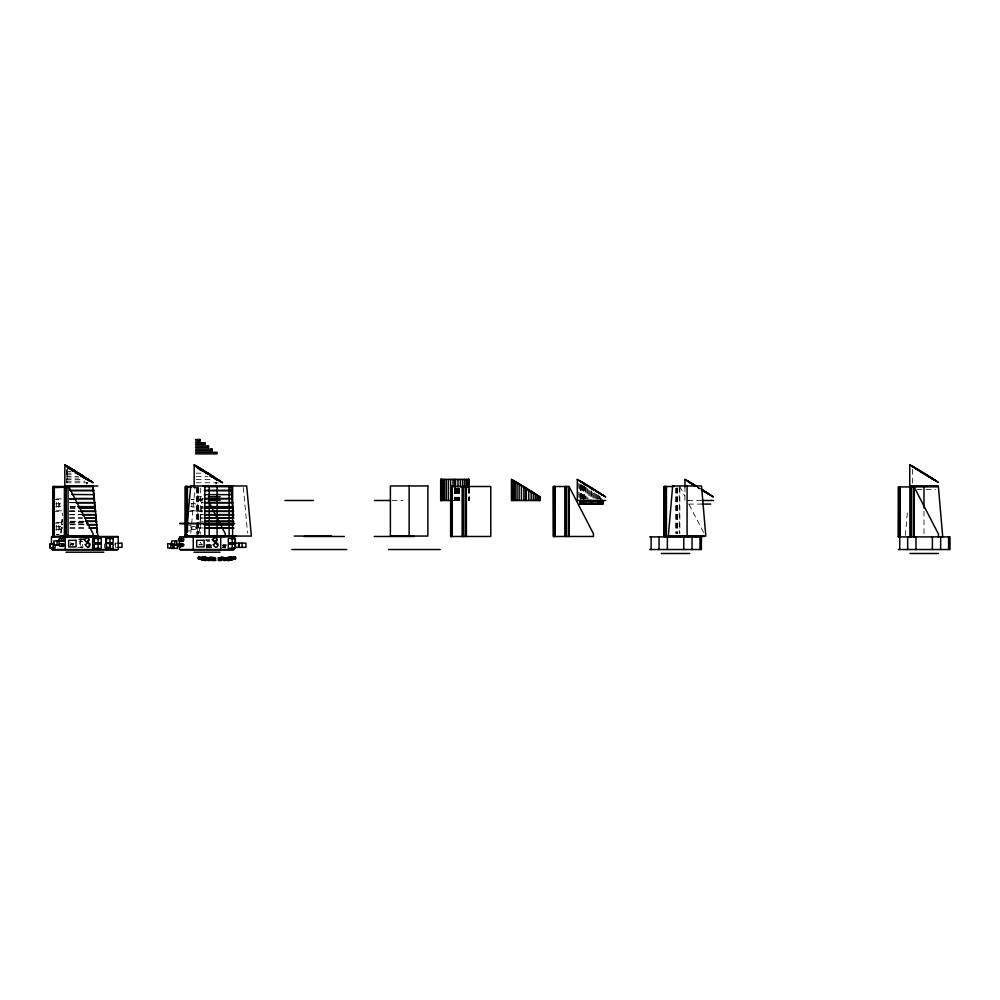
<?xml version="1.0" encoding="UTF-8"?>
<svg xmlns="http://www.w3.org/2000/svg" width="1000" height="1000" viewBox="0 0 1000 1000"><rect width="100%" height="100%" fill="white"/><g stroke="black" fill="none" stroke-linecap="round" stroke-linejoin="round"><path stroke-width="0.75" stroke-dasharray="5 3.75" d="M59.65 506.625L59.688 503.775M59.65 529.5L59.688 526.65M191.875 506.625L191.912 503.775M191.875 529.5L191.912 526.65M196.325 528.362L195.2 526.712L189.338 526.625M201.825 545.212L200.425 542.238M202.425 506.8L201.1 506.8L202.537 506.8M905.387 535.4L907.475 511.112M61.175 533.038L62.55 517.85M199.163 533.038L200.125 522.4M200.263 520.887L202.475 496.6M60.663 533.038L62.512 513.3M190.787 533.038L191.5 525.438M191.637 523.925L195.05 487.488M200.688 511.262L202.575 511.438M70.875 545.025L71.975 543.475L73.688 544.175M72.775 545.025L73.875 543.475M196.325 528.387L195.162 529.487L188.025 529.475M70.35 545.175C71.087 543.3 74.912 543.3 72.312 545.175M82.7 541.475C79.013 541.05 77.138 546.425 81.15 547.45M66.213 470L67.675 470M66.213 471.613L71.237 471.613M66.213 473.188L73.625 473.188M196.188 473.188L200.9 473.188M66.213 474.812L74.562 474.812M66.213 476.388L78.537 476.388M196.188 476.388L207.875 476.388M66.213 478.013L79.025 478.013M66.213 479.588L81.737 479.588M196.188 479.588L213.125 479.588M66.213 481.2L85.013 481.2M66.213 482.775L87.725 482.775M196.188 482.775L218.188 482.775M193.2 487.638L201.475 487.638M917.1 489.425L923.562 489.425M926.213 489.425L935.55 489.425M196.713 496.775L202.7 496.775M69.8 498.525L72.375 498.525M69.8 498.7L72.375 498.7M56.438 498.913L62.425 498.913M69.525 498.913L72.65 498.913M203.2 498.913L191.412 499.475L206.112 499.475M53.688 499.475L62.425 499.475M69.525 499.475L72.65 499.475M196.713 500.487L203.5 500.487M392.1 500.487L402.875 500.487M452.425 500.487L461.512 500.487M468.525 500.487L469.175 500.487L469.175 488.45M684.938 500.487L684.938 486.938M687.875 500.487L702.663 500.487M69.625 502.575L75.45 502.575M202.675 502.575L201.488 502.75L202.65 502.75M69.625 502.75L75.438 502.75M688.512 504.087L702.663 504.087M70.163 506.625L76.3 506.625M70.15 506.8L76.287 506.8M70.1 507.938L76.275 507.938M202.7 507.938L200.987 508.113L202.688 508.113M70.088 508.113L76.275 508.113M56.438 510.75L62.425 510.75M69.55 510.75L78.875 510.75M190.312 510.75L202.787 510.75M53.688 511.312L62.425 511.312M69.55 511.312L79.112 511.262M187.288 511.312L202.787 511.312M69.912 511.438L79.112 511.438M69.75 514.587L81.325 514.587M202.662 514.587L200.362 514.775L202.65 514.775M69.737 514.775L81.325 514.775M69.6 517.925L82.475 517.925M202.65 517.925L200.05 518.1L202.625 518.1M69.588 518.1L82.475 518.1M61.762 521.25L62.4 521.25M70.25 521.25L84.25 521.25M199.75 521.25L202.725 521.25M61.75 521.425L62.663 521.425M70.237 521.425L84.25 521.425M56.438 522.587L62.425 522.587M69.55 522.587L85.125 522.587M53.688 523.15L62.425 523.15M69.55 523.15L85.125 523.15M61.463 524.575L62.438 524.575M70.088 524.575L85.337 524.575M61.438 524.75L62.425 524.75M70.075 524.75L85.337 524.75M61.15 527.9L62.562 527.9M69.925 527.9L87.387 527.9M202.812 527.9L199.112 528.088L202.8 528.088M61.125 528.088L62.55 528.088M69.925 528.088L87.4 528.088M56.438 534.425L59.188 534.425M56.438 535L59.188 535M84.3 539L79.713 539L79.713 539.875L82.775 539.875M83.637 539.212L77.575 539.212L82.175 539.275M81.9 539.738L79.212 539.738L81.9 540.375M205.712 539.738L209.737 539.738M205.712 540.375L209.737 540.375M78.938 541.65L81.888 541.65M206.962 541.65L209.625 541.65M118.175 543.138L115.013 543.138L115.013 547.375L118.888 547.375M202.688 544.712L198.888 544.712L201.45 544.938M205.963 544.712L211.25 544.712M222.963 544.712L226.262 544.712M206.188 545.288L211.713 545.288M222.312 545.288L226.475 545.288M80.512 546.912L83.475 546.912M77.8 547.325L84.288 547.325M206.962 547.325L211.488 547.325M222.113 547.325L224.45 547.325M190.95 503.775C197.95 501.238 197.812 509.263 190.912 506.625M55.838 503.75L62.587 503.8M55.8 506.6L62.55 506.65M188.575 525.2L190.975 525.212L190.9 530.925L188.5 530.9M55.838 526.625L62.587 526.675M55.8 529.475L62.55 529.525M71.75 543.975L73.2 545.112M698.562 487.425L700.7 488.812M697.675 487.562L699.688 488.812M697.325 487.425L699.812 488.963M679.85 486.512L684.725 495.962M703.538 532.425L688.9 504.062L688.988 500.487M243.325 487.488L247.587 533.038M923.988 511.112L923.988 535.4M912.463 469.4L912.463 484.325M679.85 488.075L679.85 533.35M679.262 486.512L679.262 533.35M677.463 488.075L677.463 533.35M677.25 488.075L677.25 533.35M676.8 488.075L676.8 533.35M676.513 488.075L676.513 533.35M675.612 488.075L675.612 533.35M601.213 497.912L601.213 500.487M600.625 497.912L600.625 500.487M599.975 496.138L599.975 499.038M599.275 496.138L599.275 499.038M598.5 495.012L598.5 499.125M597.675 495.012L597.675 499.125M596.8 494.3L596.8 498.938M595.887 494.3L595.887 498.938M594.938 493.025L594.938 499M593.962 493.025L593.962 499M592.975 493.188L592.975 499.025M591.975 491.725L591.975 499.025M591.5 490.7L591.5 499.087M590.962 491.875L590.962 499.05M589.963 490.438L589.963 500.487M588.962 490.588L588.962 499.075M587.987 489.175L587.987 500.487M587.05 488.237L587.05 498.963M586.013 487.375L586.013 499.038M585.262 487.075L585.262 499M584.438 485.588L584.438 500.487M583.8 486.025L583.8 499.038M583.663 486.037L583.663 500.487M582.95 486.037L582.95 499.038M582.3 485.363L582.3 498.975M581.825 485.05L581.825 498.95M581.725 485.363L581.725 498.975M581.225 484.613L581.225 499.05M580.8 484.613L580.8 499.05M580.45 485.725L580.45 499.012M580.15 485.475L580.188 499.012M579.925 484.062L580.013 499M578.812 483.325L578.812 498.925M469.062 488.45L469.062 500.487M468.85 488.45L468.85 500.487M459.338 488.45L459.338 500.487M459.212 488.45L459.212 500.487M458.4 488.45L458.4 500.487M458.013 488.45L458.013 500.487M457.425 488.45L457.425 500.487M456.788 488.45L456.788 500.487M456.425 488.45L456.425 500.487M455.55 488.45L455.425 500.487M454.963 488.45L455.075 500.487M454.762 488.45L454.888 500.487M454.412 488.45L454.3 500.487M225.65 545.288L225.65 547.85M225.463 545.288L225.463 547.85M224.713 545.288L224.713 547.85M224.288 545.288L224.288 547.85M223.663 545.288L223.663 547.85M223.012 545.288L223.012 547.85M216.737 482.775L216.737 483.713M215.912 482.775L215.912 484.113M211.2 545.288L211.2 547.85M210.55 545.288L210.55 547.85M209.913 545.288L209.913 547.85M209.488 545.288L209.488 547.85M209.188 544.438L209.188 545.85M208.75 545.288L208.75 547.85M208.562 545.288L208.562 547.85M207.775 545.288L207.738 547.85M207.15 545.288L207.15 547.85M206.875 545.288L206.875 547.85M206.7 545.288L206.7 547.85M200.287 488.038L200.287 533.725M198.475 488.075L198.475 520.862M198.475 522.425L198.475 533.35M198.263 488.038L198.263 533.725M198.212 496.65L198.212 521.163M198.212 522.688L198.212 533.413M197.812 486.512L197.812 520.862M197.812 522.425L197.812 533.35M197.625 488.038L197.625 533.725M197.188 488.075L197.188 523.987M197.188 525.55L197.188 536.475M196.625 488.038L196.625 533.725M115.412 543.138L115.412 547.375M104.513 543.888L104.513 548.112M87.4 482.775L87.4 483.713M86.575 482.775L86.575 484.113M82.688 544.438L82.688 545.85M80.512 540.312L80.512 547.675M70.875 542.35L70.875 545.163M67.3 468.425L67.3 470M67.3 471.613L67.3 473.188M67.3 474.812L67.3 476.388M67.3 478.013L67.3 479.588M67.3 481.2L67.3 482.775M66.75 470L66.75 482.775M56.363 502.325L56.275 508.025L58.675 508.05L58.75 502.35L56.363 502.325M56.363 525.2L56.275 530.9L58.675 530.925L58.75 525.212L56.363 525.2M206.425 547.85L206.425 545.288L206.337 547.85"/><path stroke-width="1.5" d="M88.537 540.138L88.475 539.475M216.562 540.138L216.5 539.475M217.537 545.275L216.562 543.962M62.575 538.562C65.312 536.337 64.612 543.475 62.425 540.475M182.062 538.562C184.8 536.337 184.1 543.475 181.912 540.475M216.1 540.675L215.413 541.025M77.613 473.188L77.1 473.625L77.463 473.113L72.487 470M206.3 473.55L206.8 473.113L204.125 471.463M79.15 473.5L78.037 473.55L82.775 475.788M203.688 470.513L203.2 470.95L207.987 473.188M69.5 467.575L67.05 466.25L66.537 466.737L67.45 467.362M73.012 470.438L73.513 470L71.562 470M72.875 470.95L73.612 470.075L76.45 471.812M69.438 467.45L72.575 469.425L71.95 469.775L74.35 470.513M76.4 471.775L73.85 470.95M78.15 473.625L78.662 473.188L75.987 471.463M79.013 474.075L77.463 473.862M80.675 474.462L74.787 471.463M79.112 474.888L86.737 478.925M83.125 476.775L83.713 476.388L80.675 476.388M81.2 476.188L93.325 482.713L82.2 476.188M83.212 477.425L85.7 478.225M87.762 479.462L87.263 479.888L88.85 480.125M87.45 480.012L88.162 479.588M89.475 480.125L87.475 479.588M90.013 480.8L88.15 480.425M90.825 481.262L89.262 481.075M87.975 479.15L91.1 481.312L89.7 481.075M197.475 466.763L196.975 467.2L198.337 468.013M197.512 467.875L204.775 471.812M200.9 469.338L200.413 469.775L202.05 470.075M201.788 469.338L201.287 469.775L203.275 471.012M202.35 470.438L205.787 471.812L207.875 473.862M204.7 471.775L202.225 470.95M206.713 473.188L208.35 474.075M206.55 473L210.025 474.462M210.588 476.225L213.863 477.575M209.488 474.888L212.113 475.788M212.463 476.775L213.05 476.388L210.025 476.388M213.125 477.062L210.538 476.188M215.912 478.225L213.487 477.425M214.412 478.575L217.275 479.588L216.788 480.012M216.6 479.888L217.5 479.263L217.488 480.012M218.188 480.125L216.238 479.7M218.812 480.125L216.812 479.588M219.8 480.8L219.95 481.7L220.45 481.262L215.763 478.137M61.363 538.562C64.938 536.15 64.1 543.663 61.15 540.475M180.85 538.562C184.425 536.15 183.588 543.663 180.637 540.475M221.875 558.812L219.775 560.462L219.775 557.9L221.875 557.3L221.875 558.812L223.713 558.812L223.713 557.3L218.312 557.9L218.312 560.462L221.625 560.462L223.713 558.812M88.15 540.725L87.375 541.025M89.125 545.875L88.35 546.163M180.65 540.938C177.9 542.375 177.8 536.862 180.6 538.2M180.65 546.912C177.9 548.35 177.8 542.837 180.6 544.175M221.762 557.3L220.188 557.9L220.188 560.462M224 560.462L231.625 558.812L231.625 557.3L224 557.9L224 560.462L226.412 559.637M227.825 559.637L225.413 560.462L225.413 557.9L230.238 557.3L230.312 558.812L225.113 560.462L225.113 557.9L231.625 557.3M81.8 536.638L83.888 536.05L83.888 537.55M228.375 560.462L235.138 558.812L235.175 557.3L228.263 557.9M228.263 560.462L235.6 558.812L235.6 557.3L234.575 557.3M63.075 543.475L64.5 544.963L63.113 546.525M182.562 543.475L183.988 544.963L182.6 546.525M62.038 543.475L63.975 544.963L62.088 546.525M181.513 543.475L183.45 544.963L181.575 546.525M228.375 557.9L235.138 557.3M235.6 557.3L227.8 557.9M66.25 486.512L64.4 486.512L64.4 536.475L64.3 535.25L65.4 535.25M195.55 439.538L200.175 439.538L200.175 441.112L195.55 441.112M195.55 442.738L204.913 442.738L204.913 444.312L195.55 444.312M195.55 445.925L208.512 445.925L208.512 447.5L195.55 447.5M195.55 449.125L212.237 449.125L212.237 450.7L195.55 450.7M195.55 452.312L217.062 452.312L217.062 453.888L195.55 453.888M97.85 485.975L64.825 485.975L64.825 464.862L70.912 468.425M194.163 485.975L194.163 464.862L201.912 469.425M938.25 485.825L909.762 485.825L909.762 464.738L921.513 471.675M68.213 468.425L70.838 468.425M200.075 470L202.85 470M74.562 471.613L75.575 471.613M75.362 473.188L78.537 473.188M207.875 473.188L205.738 473.512M531.05 491.2L539.963 496.962L539.963 500.487L511.463 500.487L511.463 479.412L521.3 485.175M585.262 484.1L577.212 479.412L584.438 484.1M684.938 486.938L684.938 479.412L692.987 484.1M87.938 479.588L85.2 478.663M91.1 481.312L87.238 479.15M220.438 481.312L217.987 479.988M65.05 486.15L93.188 486.15M203.038 486.15L231.175 486.15M53.688 486.512L53.062 486.512L53.2 536.838M93.212 486.375L54.3 486.512L54.3 536.475M186.988 531.8L186.988 486.512L185.287 486.512L185.325 536.475M185.4 536.475L185.525 486.512L191.75 486.512M203.012 486.375L231.188 486.375M450.625 486.512L490.775 486.512L490.775 536.475L450.625 536.475L450.637 479.412M569.062 486.512L553.3 486.512L553.3 536.475L593.45 536.475L593.45 533.775L569.062 486.512L569.062 536.475M674.163 486.512L664.087 486.512L664.087 536.475L704.237 536.475M65.013 486.55L93.225 486.55M204.438 486.55L231.213 486.55M185.912 487.062L191.75 487.062M67.812 487.638L69.25 487.062L53.688 487.638M185.912 487.638L187.425 487.638M69.538 490.425L93.588 490.425M204.525 490.425L231.575 490.425M70.263 490.6L93.6 490.6M204.513 490.6L231.588 490.6M71.65 494.475L93.987 494.65M204.275 494.65L231.962 494.65M208.363 496.775L220.113 496.775M530.138 491.2L539.963 496.962M74.188 498.525L94.35 498.525M204.412 498.525L232.325 498.525M74.175 498.7L94.362 498.7M204.4 498.7L232.35 498.7M74.037 498.913L75.35 498.913L74.037 499.475M185.912 498.913L187.425 498.913M185.912 499.475L187.425 499.475M208.363 500.487L220.113 500.487M284.95 500.487L313.45 500.487M374.387 500.487L390.487 500.487M451.838 500.487L440.675 500.487L440.675 479.412L469.175 479.412L469.175 486.938M577.212 500.487L605.712 500.487M702.275 500.487L713.438 500.487M76.037 502.575L94.725 502.575M204.3 502.575L232.712 502.575M76.037 502.75L94.738 502.75M204.288 502.75L232.725 502.75M702.262 504.087L710.725 504.087M78.062 506.625L95.1 506.625M204.387 506.625L233.088 506.625M78.062 506.8L95.113 506.8M204.375 506.8L233.1 506.8M79.112 507.938L95.225 507.938M204.288 507.938L233.212 507.938M79.112 508.113L95.237 508.113M204.275 508.113L233.225 508.113M80.5 510.75L81.487 511.312M185.912 510.75L187.425 510.75M212.712 510.75L213.7 511.312M80.2 511.262L95.538 511.262M185.912 511.312L187.425 511.312M204.562 511.262L233.525 511.262M80.213 511.438L95.55 511.438M204.55 511.438L233.5 511.438M82.413 514.587L95.85 514.587M204.325 514.587L233.512 514.587M82.425 514.775L95.862 514.775M204.312 514.775L233.538 514.775M84.637 517.925L96.163 517.925M204.25 517.925L233.575 517.925M84.65 518.1L96.175 518.1M204.237 518.1L233.588 518.1M85.812 521.25L96.475 521.25M204.45 521.25L233.55 521.25M85.812 521.425L96.487 521.425M204.438 521.425L233.562 521.425M86.65 522.587L87.5 522.587L86.65 523.15M185.912 522.587L187.425 522.587M218.15 522.587L219.725 522.587L218.15 523.15M185.912 523.15L187.425 523.15M179.85 523.35L234.438 523.35M179.85 523.688L234.438 523.688M88 524.575L96.775 524.575M204.225 524.575L233.438 524.575M86.988 524.75L96.8 524.75M204.213 524.75L233.45 524.75M89.162 527.9L97.088 527.9M204.35 527.9L233.725 527.9M89.162 528.088L97.112 528.088M204.338 528.088L233.675 528.088M185.912 534.425L186.988 534.425M185.912 535L186.988 535M54.3 535.25L52.888 535.25L52.888 536.475M66.05 535.25L68.062 535.25M60.4 535.887L97.837 535.887M198.388 535.887L235.825 535.887M294.2 536.062L331.675 536.062M51.825 536.5L118.25 536.5M184.3 536.475L225.25 536.475L225.25 533.625L208.75 501.75M304.175 536.475L344.325 536.475M374.25 536.475L414.4 536.475M70.475 536.638L75 536.638M76.062 536.638L82.175 536.638M85.025 536.638L88.488 536.638M179.5 536.838L234.438 536.838L234.438 539.663M649.712 536.912L701.388 536.912L701.388 549.525L649.712 549.525M898.325 536.912L950 536.912L950 549.525L898.325 549.525M234.537 541.575L235.375 541.575L235.463 547.375L245.975 547.375L245.975 543.138L235.463 543.138M118.175 543.138L122.037 543.138L122.037 547.375L118.175 547.375M54.037 543.675L50 543.675L50 547.913L55.087 547.913L55.087 545.087M172.8 543.675L167.712 543.675L167.712 547.913L172.8 547.913L172.8 545.087M109.25 544.163L113.112 544.163L113.112 548.4L106.088 548.4M170.263 544.163L172.85 544.163M233.487 544.438L235.375 544.438M233.487 547.675L235.375 547.675M170.263 548.4L177.288 548.4L177.288 544.163M51.475 549.525L118.25 549.525L118.25 536.838L51.475 536.838L51.475 543.888M234.438 549.525L179.5 549.525L179.5 541.062M291.775 549.525L346.7 549.525M388.512 549.525L440.188 549.525M52.512 549.862L117.2 549.862M180.538 549.862L233.388 549.862M65.963 552.2L103.75 552.2M193.988 552.2L219.95 552.2M661.388 553.488L689.75 553.488M910.013 553.488L938.363 553.488M206.062 560.462L198.275 558.812L198.275 557.3L199.3 557.3L199.3 558.812L206.062 560.462L206.062 557.9M202.25 558.812L202.25 557.3L209.862 557.9L209.862 560.462L204.85 559.637M210.162 557.3L215.562 557.9L215.562 560.462L212.25 560.462L210.162 558.812L210.162 557.3L212.25 557.9L212.25 560.462M209.862 557.9L202.25 557.3M218.312 557.9L221.625 557.9M224 557.9L226.425 557.9M198.275 558.812L199.3 558.812M208.75 557.9L203.562 557.3L203.637 558.812L209.862 560.462M212.1 557.3L212.1 558.812L213.988 558.812L215.562 560.462M230.312 558.812L231.625 558.812M235.6 558.812L227.8 560.462L228.688 560.462M54.775 486.512L53.3 486.512L53.3 535.25M198.275 557.3L205.188 557.9M204.713 557.775L198.725 557.3L198.725 558.812L205.5 560.462M71.888 536.638L67.062 536.05L67.062 537.55M203.637 557.3L208.45 557.9M198.7 558.812L205.613 560.462M214.625 540.9L213.738 540.462M214.575 541.075L213.463 540.612M206.163 559.637L208.75 560.462M203.637 558.812L208.45 560.462M77.575 536.638L76 536.05L76 537.55M88.95 544.075L89.45 544.625M196.15 466.737L197.225 467.362M198.837 467.575L196.475 466.25L202.838 470.575M931.812 478.562L935.55 480.625L932.525 478.562M691.388 483.15L687.65 481.087L690.675 483.15M583.663 483.15L580.013 481.087L582.95 483.15M533.525 493.237L537.25 495.3L534.225 493.237M930.212 477.612L938.25 482.3L931.038 477.612M519.513 484.1L514.263 481.087L518.688 484.1M216.575 479.15L222.662 482.713L211.55 476.188M919.587 470.5L912.55 466.413L915.487 468.475M928.425 476.538L931.675 478.575M691.525 483.137L694.762 485.175M703.612 491.2L710.725 495.3L707.7 493.237M583.8 483.137L587.05 485.175M595.887 491.2L603 495.3L596.8 491.2M528.212 490.037L533.375 493.237L533.375 500.487M198.775 467.45L203.775 470.575M214.913 478.137L218.05 480.112M70.25 468.75L72.075 469.862M926.513 475.363L929.463 477.238M693.725 484.462L696.688 486.337M701.688 490.037L713.438 496.962L704.525 491.2M586.013 484.462L588.962 486.337M520.262 484.462L523.212 486.337M920.925 471.238L923.5 472.9M924.513 474.137L927.087 475.8M588.375 485.913L605.712 496.962L587.175 485.913M594.55 490.475L589.6 487.425M522.625 485.913L530 490.475M213.05 477L216.075 478.925M71.413 468.65L74.438 470.575M923.388 472.75L928.3 475.8M924.625 474.288L919.712 471.238M590.837 487.425L595.75 490.475M525.087 487.425L527.575 488.963M925.512 474.137L930.588 477.238M922.5 472.9L917.425 469.8M701.05 488.963L703.475 490.475M205.325 471.463L210.275 474.562M208.95 474.45L211.038 475.75M209.037 474.562L211.5 476.1M79.612 474.45L82.163 476.1M702.663 490.037L707.875 493.237M692.6 484.462L695.713 486.337M584.875 484.462L587.987 486.337M529.188 490.037L534.4 493.237M522.238 486.337L519.125 484.462L519.125 500.487M78.45 473L83.362 476.1M929.338 476.538L932.688 478.575M915.325 468.462L918.675 470.5M690.5 483.137L693.85 485.175M582.788 483.137L586.138 485.175M511.463 479.412L520.388 485.175M209.988 474.45L212.7 476.1M80.65 474.45L87.75 478.925M212.037 475.75L215 477.575M916.975 469.425L909.762 464.738M692.163 484.1L684.938 479.412M200.562 469.862L201.55 470.513M70.388 468.65L73.487 470.575M71.062 469.775L73 471.012M215.263 478.575L217 479.7M85.925 478.575L87.662 479.7M71.725 469.425L64.825 464.862M197.9 467.45L194.163 464.862M197.738 468.013L199.013 468.862M70.175 468.425L67.05 466.25M68.4 468.013L69.675 468.862M212.1 558.812L213.688 560.462M68.637 486.512L93.025 533.625L93.025 536.475L97.188 536.05L97.188 537.55M93.175 485.975L97.85 536.062L60.388 536.062L60.287 537.55M230.775 485.975L233.525 516.337M92.788 485.975L94.162 501.15M94.438 504.188L95.138 511.775M95.55 516.337L96.1 522.4M96.512 526.962L97.062 533.038M942.725 536.912L938.413 486.825L898.363 486.95L898.363 536.912M948.587 536.912L948.587 549.525M940.65 536.912L940.65 549.525M938.512 536.912L938.512 534.212L914.125 486.95L914.125 536.912M932.4 536.912L932.4 549.525M923.988 486.825L923.988 508.075M915.975 536.912L915.975 549.525M913.55 486.95L913.55 536.912M911.525 486.95L911.525 536.912M911.075 486.95L911.075 536.912M910.888 486.95L910.888 536.912M909.887 486.95L909.887 536.912M907.663 536.912L907.663 549.525M900.25 486.95L900.25 536.912M899.788 486.95L899.737 549.525M899.638 486.95L899.587 536.912M899.175 486.95L899.175 536.912M898.662 486.95L898.55 536.912M699.975 536.912L699.975 549.525M692.038 536.912L692.038 549.525M687.075 485.975L687.075 536.062M683.775 536.912L683.775 549.525M667.362 536.912L667.362 549.525M666.413 486.512L666.413 536.475M665.975 486.512L665.975 536.475M665.5 486.512L665.362 536.475L665.3 486.512M664.388 486.512L664.312 536.475M664.262 486.512L664.262 536.475M659.038 536.912L659.038 549.525M651.125 536.912L651.125 549.525M603 500.487L602.913 504.087L579.925 504.087L580.013 500.487M602.737 500.487L602.737 504.087M602.475 500.487L602.475 504.087M601.712 500.487L601.712 504.087M600.625 500.487L600.625 504.087M599.275 500.487L599.275 504.087M597.675 500.487L597.675 504.087M595.887 500.487L595.887 504.087M593.962 500.487L593.962 504.087M591.975 500.487L591.975 504.087M591.425 500.487L591.425 504.087M589.963 500.487L589.963 504.087M587.987 500.487L587.987 504.087M586.138 500.487L586.138 504.087M584.438 500.487L584.438 504.087M582.95 500.487L582.95 504.087M581.725 500.487L581.725 504.087M580.8 500.487L580.8 504.087M580.45 500.487L580.45 504.087M580.188 500.487L580.188 504.087M577.325 479.412L577.325 500.487M568.488 486.512L568.488 536.475M566.462 486.512L566.462 536.475M566.013 486.512L566.013 536.475M565.825 486.512L565.825 536.475M564.825 486.512L564.825 536.475M555.188 486.512L555.188 536.475M554.725 486.512L554.725 536.475M554.575 486.512L554.525 536.475M554.113 486.512L554.113 536.475M553.488 486.512L553.6 536.475M539.85 496.962L539.85 500.487M539.637 496.7L539.637 500.487M539.312 496.7L539.312 500.487M538.888 496.175L538.888 500.487M538.362 496.175L538.362 500.487M537.025 495.4L537.025 500.487M535.35 494.425L535.35 500.487M531.175 491.912L531.175 500.487M528.8 500.487L528.8 490.475L521.425 485.913L521.425 500.487M526.337 500.487L526.337 488.963L523.85 487.425L523.85 500.487M525.562 488.475L525.562 500.487M517.038 483.137L517.038 500.487M515.2 481.962L515.2 500.487M513.688 480.975L513.688 500.487M512.537 480.2L512.537 500.487M511.788 479.675L511.788 500.487M469.062 479.412L469.062 486.938M468.85 479.412L468.85 486.938M468.525 479.412L468.525 486.938M467.575 479.412L467.575 486.938M466.388 486.512L466.388 536.475M466.238 479.412L466.238 486.938M465.8 486.512L465.8 536.475M464.562 479.412L464.562 486.938M463.787 486.512L463.787 536.475M463.338 486.512L463.338 536.475M463.15 486.512L463.15 536.475M462.587 479.412L462.587 486.938M462.15 486.512L462.15 536.475M460.375 479.412L460.375 486.938M458.013 479.412L458.013 486.938M455.55 479.412L455.55 486.938M454.762 479.412L454.762 486.938M453.062 479.412L453.062 486.938M452.038 486.512L452.038 536.475M451.9 486.512L451.838 536.475M451.438 486.512L451.438 536.475M450.85 486.512L450.925 536.475M448.338 479.412L448.338 500.487M446.238 479.412L446.238 500.487M444.412 479.412L444.412 500.487M442.887 479.412L442.887 500.487M441.75 479.412L441.75 500.487M441.325 479.412L441.325 500.487M441 479.412L441 500.487M440.788 479.412L440.788 500.487M409.125 485.975L409.125 536.062M242.1 543.138L242.1 547.375M238.938 543.138L238.938 547.375M238.625 543.138L238.625 547.375M232.638 485.975L232.638 536.062M232.162 538.525L232.162 542.762M232.162 544.163L232.162 548.4M229.137 485.975L229.137 536.062M220.7 536.838L220.7 549.525M217.1 485.975L217.1 536.062M213.988 557.3L213.988 558.812M212 449.125L212 450.7M211.012 449.125L211.15 450.7M209.237 485.975L209.237 536.062M208.312 445.925L208.463 447.5M205.05 557.3L205.05 558.812M204.812 485.975L204.812 536.062M204.587 442.738L204.587 444.312M204.387 442.738L204.387 444.312M203.975 442.738L203.975 444.312M200.287 535.25L200.287 536.475M199.513 439.538L199.513 441.112M199.375 439.538L199.375 441.112M198.663 439.538L198.663 441.112M198.263 535.25L198.263 536.475M197.55 535.25L197.625 536.475M193.238 536.838L193.238 549.525M187.425 486.512L187.425 531.8M186.525 486.512L186.525 532.2M186.525 536.475L186.525 535.25L185.1 535.25L185.1 536.475M186.325 535.25L186.375 536.475M185.912 486.512L185.912 536.475M174.812 540.938L174.812 545.163M174.137 544.163L174.137 548.4M170.875 543.675L170.875 547.913M109.963 538.525L109.963 542.762M109.963 544.163L109.963 548.4M106.4 536.838L106.4 549.525M98.112 538.525L98.112 542.762M98.112 544.163L98.112 548.4M97.613 536.05L97.613 537.55M93.637 536.05L93.637 537.55M92.675 536.838L92.675 549.525M92.325 537.55L92.325 536.05L87.2 536.838M85.725 536.05L85.725 537.55M74.125 536.05L74.125 537.55M68.062 486.512L68.062 536.475M66.787 536.838L61.312 536.05L61.312 537.55M66.05 486.512L66.05 536.475M65.588 486.512L65.65 537.55M65.4 486.512L65.4 536.475M65.25 535.25L65.325 536.475M65.2 536.838L65.2 549.525M60.75 536.05L60.75 537.55M57.1 540.938L57.1 545.163M54.1 535.25L54.1 536.475M53.15 543.675L53.15 547.913M50.312 544.163L50.312 548.4M84.312 539.538C88.763 547.812 92.163 533.05 84.312 539.538M85.288 544.675C89.738 552.95 93.138 538.2 85.288 544.675M212.35 539.538C216.8 547.812 220.188 533.05 212.35 539.538M213.325 544.675C217.775 552.95 221.163 538.2 213.325 544.675M672.65 485.975L668.35 536.062L705.812 536.062L701.513 485.975L672.65 485.975M190.75 485.975L186.075 536.062L251.375 536.062L246.688 485.975L190.75 485.975M59.075 539.275C61.025 545.262 63.525 534.963 59.075 539.275M59.075 544.612C61.025 550.588 63.525 540.3 59.075 544.612M178.562 539.275C180.5 545.262 183 534.963 178.562 539.275M178.562 544.612C180.5 550.588 183 540.3 178.562 544.612M427.863 485.975L390.387 485.975L390.387 536.062L427.863 536.062L427.863 485.975M101.275 538.525L94.25 538.525L94.25 542.762L101.275 542.762L101.275 538.525M113.112 538.525L106.088 538.525L106.088 542.762L113.112 542.762L113.112 538.525M235.325 538.525L228.3 538.525L228.3 542.762L235.325 542.762L235.325 538.525M76.062 540.312L68.662 540.312L68.662 546.912L76.062 546.912L76.062 540.312M204.1 540.312L196.7 540.312L196.7 546.912L204.1 546.912L204.1 540.312M59.037 540.938L53.938 540.938L53.938 545.163L59.037 545.163L59.037 540.938M176.75 540.938L171.663 540.938L171.663 545.163L176.75 545.163L176.75 540.938M110.2 543.138L106.325 543.138L106.325 547.375L110.2 547.375L110.2 543.138M101.275 544.163L94.25 544.163L94.25 548.4L101.275 548.4L101.275 544.163M235.325 544.163L228.3 544.163L228.3 548.4L235.325 548.4L235.325 544.163M196.625 536.475L196.625 535.25L196.525 536.475"/></g></svg>
